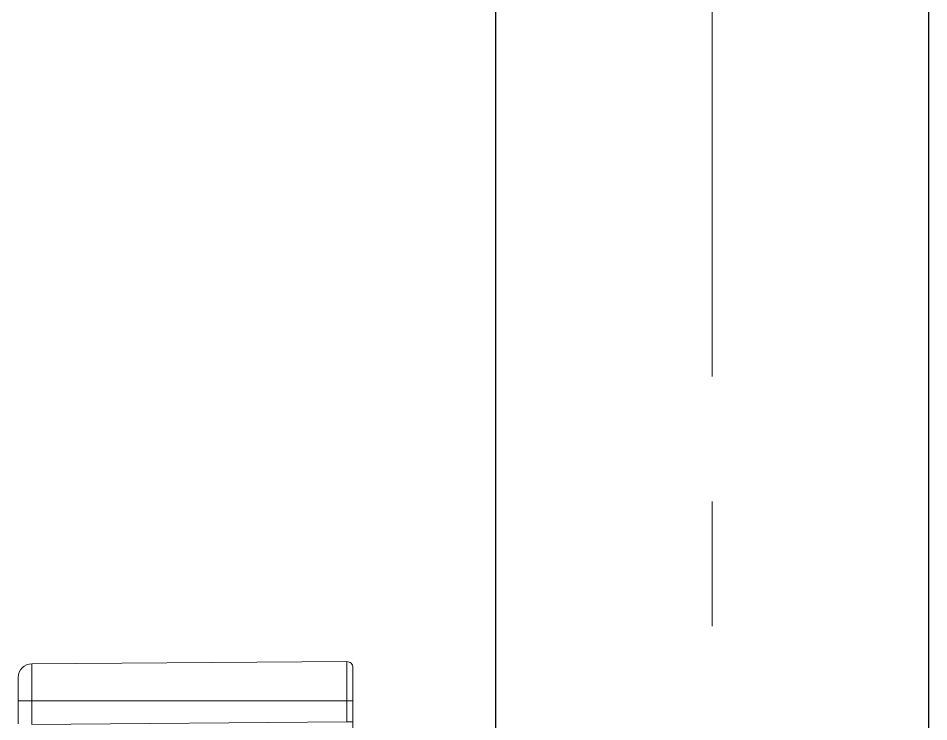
# Model space of a CAD drawing. Extents: x 0 to 3160, y 0 to 2315.
# Drawn here: x 1097.05 to 1143.3, y 857.3 to 893.07 of the extents above; entities that cross this region are included whole.
import ezdxf

# ---------------------------------------------------------------- set-up
doc = ezdxf.new("R2010")
doc.units = 0
doc.header["$LTSCALE"] = 4
doc.header["$MEASUREMENT"] = 0
doc.linetypes.add('CENTER2', pattern=[28.575, 19.05, -3.175, 3.175, -3.175])
doc.layers.add('1', color=7, linetype='CONTINUOUS', true_color=0xffffff)
doc.layers.add('Cneter', color=1, linetype='CENTER2', lineweight=13)
doc.layers.add('DEF_LAYER_ASSEM_MEMBER', color=7, linetype='CONTINUOUS')

msp = doc.modelspace()

# ---------------------------------------------------------------- linework, layer by layer
at = {"layer": '1', "color": 7, "linetype": 'Continuous', "lineweight": 18}
for p, q in [((1113.747, 860.361), (1097.744, 860.249)), ((1097.049, 857.195), (1097.049, 858.363)), ((1114.049, 858.363), (1114.049, 857.301))]:
    msp.add_line(p, q, dxfattribs=at)
at = {"layer": '1', "color": 7, "linetype": 'Continuous', "lineweight": 13}
for p, q in [((1113.747, 860.361), (1113.747, 858.363)), ((1097.744, 860.249), (1097.744, 858.363)), ((1097.744, 857.166), (1097.744, 858.363)), ((1113.747, 858.363), (1097.744, 858.363)), ((1113.747, 857.301), (1113.747, 858.363)), ((1113.747, 857.301), (1097.744, 857.166))]:
    msp.add_line(p, q, dxfattribs=at)
at = {"layer": '1', "color": 7, "linetype": 'Continuous', "lineweight": 18}
for centre, radius, start, end in [((1113.749, 860.061), 0.3, 0, 90.4), ((1097.749, 859.549), 0.7, 90.4, 180)]:
    msp.add_arc(centre, radius, start, end, dxfattribs=at)
at = {"layer": '1', "color": 7, "linetype": 'Continuous', "lineweight": 13}
for centre, major_axis, start_param, end_param in [((1097.749, 858.363), (0.7, 0), 3.141593, 4.705408), ((1113.749, 858.363), (0.3, 0), 4.705408, 6.283185), ((1113.749, 857.301), (0.3, 0), 4.705408, 6.283185)]:
    msp.add_ellipse(centre, major_axis=major_axis, ratio=0.000003, start_param=start_param, end_param=end_param, dxfattribs=at)
for points, knots in [([(1114.049, 859.593), (1114.049, 859.81), (1114.049, 860.061), (1114.049, 860.061)], [0, 0, 0, 0.484247, 1, 1, 1]), ([(1097.049, 859.195), (1097.049, 859.199), (1097.049, 859.369), (1097.049, 859.549), (1097.049, 859.55), (1097.049, 859.369), (1097.049, 859.199), (1097.049, 859.195)], [0, 0, 0, 0.004981, 0.252483, 0.499985, 0.747487, 0.994988, 1, 1, 1])]:
    msp.add_open_spline(points, degree=2, knots=knots, dxfattribs=at)
at = {"layer": '1', "color": 7, "linetype": 'Continuous', "lineweight": 18}
for points, knots in [([(1114.049, 859.593), (1114.049, 859.578), (1114.049, 859.325), (1114.049, 858.701), (1114.049, 858.363)], [0, 0, 0, 0.029538, 0.514769, 1, 1, 1]), ([(1097.049, 858.363), (1097.049, 858.599), (1097.049, 859.03), (1097.049, 859.195)], [0, 0, 0, 0.505082, 1, 1, 1])]:
    msp.add_open_spline(points, degree=2, knots=knots, dxfattribs=at)
msp.add_open_spline([(1114.049, 857.301), (1114.049, 857.05), (1114.049, 856.582), (1114.049, 856.219), (1114.049, 856.012), (1114.049, 856.002)], degree=2, dxfattribs=at)
at = {"layer": 'Cneter', "lineweight": 5, "ltscale": 0.5}
msp.add_line((1132.304, 531.957), (1132.304, 1352.135), dxfattribs=at)
at = {"layer": 'DEF_LAYER_ASSEM_MEMBER', "color": 7, "linetype": 'Continuous'}
for p, q in [((1121.304, 856.306), (1121.304, 1063.277)), ((1143.304, 855.924), (1143.304, 998.341))]:
    msp.add_line(p, q, dxfattribs=at)

doc.saveas('drawing.dxf')
